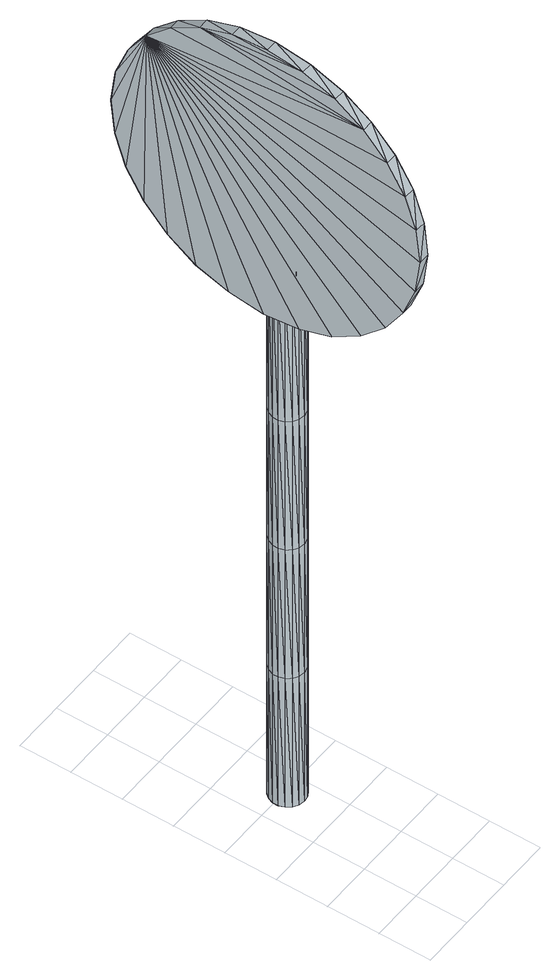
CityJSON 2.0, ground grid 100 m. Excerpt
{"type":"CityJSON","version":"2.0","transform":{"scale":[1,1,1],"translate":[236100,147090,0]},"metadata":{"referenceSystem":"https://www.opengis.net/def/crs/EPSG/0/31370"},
"CityObjects":{
"object1":{"type":"GenericCityObject","attributes":{"cluster":89,"mean_distance_to_centroid":0.118,"new_centroid_x":236056.69,"new_centroid_y":147465.5,"mean_distance_to_camera":4.91,"H1":0,"H2":0,"Z_final":110.1,"cluster2":-1,"proj_x":236056.98,"proj_y":147468.96,"id_line":53747,"bearing_l":274.91,"distance":3.47,"orientation":"left","G_obj":94.91},"geometry":[{"type":"MultiSurface","lod":"2","boundaries":[[[0,1,2]],[[2,1,3]],[[3,1,4]],[[4,1,5]],[[5,1,6]],[[1,7,6]],[[1,8,7]],[[1,9,8]],[[1,10,9]],[[1,11,10]],[[1,12,11]],[[1,13,12]],[[1,14,13]],[[15,14,1]],[[16,15,1]],[[17,16,1]],[[18,17,1]],[[0,18,1]],[[19,20,0]],[[19,0,2]],[[21,19,2]],[[21,2,3]],[[21,3,22]],[[22,3,4]],[[22,4,23]],[[23,4,5]],[[23,5,24]],[[24,5,6]],[[24,6,25]],[[25,6,7]],[[25,7,26]],[[26,7,8]],[[26,8,27]],[[8,9,27]],[[27,9,28]],[[9,10,28]],[[10,29,28]],[[10,11,29]],[[11,30,29]],[[11,12,30]],[[30,12,31]],[[31,12,13]],[[31,13,32]],[[32,13,14]],[[32,14,33]],[[33,14,15]],[[33,15,34]],[[34,15,16]],[[34,16,35]],[[35,16,17]],[[36,35,17]],[[18,36,17]],[[20,36,18]],[[20,18,0]],[[37,38,20]],[[37,20,19]],[[39,37,19]],[[21,39,19]],[[39,21,40]],[[40,21,22]],[[40,22,41]],[[41,22,23]],[[41,23,42]],[[42,23,24]],[[42,24,43]],[[43,24,25]],[[43,25,44]],[[44,25,26]],[[26,45,44]],[[26,27,45]],[[27,46,45]],[[27,28,46]],[[28,47,46]],[[28,29,47]],[[47,29,48]],[[29,30,48]],[[48,30,49]],[[49,30,31]],[[49,31,50]],[[50,31,32]],[[50,32,51]],[[51,32,33]],[[51,33,52]],[[52,33,34]],[[52,34,53]],[[53,34,35]],[[54,53,35]],[[54,35,36]],[[38,54,36]],[[38,36,20]],[[55,56,38]],[[55,38,37]],[[57,55,37]],[[57,37,39]],[[57,39,58]],[[58,39,40]],[[58,40,59]],[[59,40,41]],[[59,41,60]],[[60,41,42]],[[60,42,61]],[[61,42,43]],[[61,43,62]],[[62,43,44]],[[44,63,62]],[[44,45,63]],[[45,64,63]],[[45,46,64]],[[46,65,64]],[[46,47,65]],[[47,66,65]],[[47,48,66]],[[66,48,67]],[[67,48,49]],[[67,49,68]],[[68,49,50]],[[68,50,69]],[[69,50,51]],[[69,51,70]],[[70,51,52]],[[70,52,71]],[[71,52,53]],[[72,71,53]],[[72,53,54]],[[56,72,54]],[[56,54,38]],[[73,74,56]],[[73,56,55]],[[75,73,55]],[[75,55,57]],[[75,57,76]],[[76,57,58]],[[76,58,77]],[[77,58,59]],[[77,59,78]],[[78,59,60]],[[78,60,79]],[[79,60,61]],[[79,61,80]],[[80,61,62]],[[62,81,80]],[[62,63,81]],[[63,82,81]],[[63,64,82]],[[64,83,82]],[[64,65,83]],[[65,84,83]],[[65,66,84]],[[84,66,85]],[[85,66,67]],[[85,67,86]],[[86,67,68]],[[86,68,87]],[[87,68,69]],[[87,69,88]],[[88,69,70]],[[88,70,89]],[[89,70,71]],[[90,89,71]],[[90,71,72]],[[74,90,72]],[[74,72,56]],[[91,92,74]],[[91,74,73]],[[93,91,73]],[[93,73,75]],[[93,75,94]],[[94,75,76]],[[94,76,95]],[[95,76,77]],[[95,77,96]],[[96,77,78]],[[96,78,97]],[[97,78,79]],[[97,79,98]],[[98,79,80]],[[80,99,98]],[[80,81,99]],[[81,100,99]],[[81,82,100]],[[82,101,100]],[[82,83,101]],[[83,102,101]],[[83,84,102]],[[102,84,103]],[[103,84,85]],[[103,85,104]],[[104,85,86]],[[104,86,105]],[[105,86,87]],[[105,87,106]],[[106,87,88]],[[106,88,107]],[[107,88,89]],[[108,107,89]],[[108,89,90]],[[92,108,90]],[[92,90,74]],[[92,91,109]],[[91,93,109]],[[93,94,109]],[[94,95,109]],[[95,96,109]],[[109,96,97]],[[109,97,98]],[[109,98,99]],[[109,99,100]],[[109,100,101]],[[109,101,102]],[[109,102,103]],[[109,103,104]],[[105,109,104]],[[106,109,105]],[[107,109,106]],[[108,109,107]],[[92,109,108]],[[110,111,112]],[[113,112,114]],[[115,112,113]],[[116,112,115]],[[117,112,116]],[[118,112,117]],[[119,112,118]],[[120,112,119]],[[121,112,120]],[[122,112,121]],[[122,123,112]],[[123,110,112]],[[111,124,112]],[[124,125,112]],[[125,126,112]],[[126,127,112]],[[127,128,112]],[[128,129,112]],[[129,130,112]],[[130,131,112]],[[112,131,132]],[[131,133,132]],[[131,134,133]],[[133,134,135]],[[133,135,136]],[[135,137,136]],[[133,136,138]],[[136,139,138]],[[136,137,139]],[[137,140,139]],[[137,135,140]],[[135,141,140]],[[135,134,141]],[[134,142,141]],[[134,131,142]],[[131,143,142]],[[131,130,143]],[[143,130,144]],[[144,130,129]],[[144,129,145]],[[145,129,128]],[[145,128,146]],[[146,127,147]],[[147,127,126]],[[147,126,148]],[[148,126,125]],[[148,125,149]],[[149,125,124]],[[150,149,124]],[[150,124,111]],[[151,150,111]],[[151,111,110]],[[152,151,110]],[[152,110,123]],[[146,128,127]],[[153,123,122]],[[154,153,122]],[[154,122,121]],[[155,154,121]],[[155,121,120]],[[156,155,120]],[[156,120,119]],[[157,156,119]],[[157,119,118]],[[157,118,158]],[[158,118,117]],[[158,117,159]],[[153,152,123]],[[159,117,116]],[[159,116,160]],[[160,116,115]],[[160,115,161]],[[161,115,113]],[[161,113,162]],[[162,113,114]],[[162,114,163]],[[163,114,112]],[[163,112,164]],[[164,112,132]],[[132,165,164]],[[132,133,165]],[[133,138,165]],[[138,139,140]],[[161,162,163]],[[160,161,163]],[[159,160,163]],[[158,159,163]],[[157,158,163]],[[156,157,163]],[[155,156,163]],[[154,155,163]],[[153,154,163]],[[153,163,152]],[[152,163,151]],[[151,163,150]],[[150,163,149]],[[149,163,148]],[[148,163,147]],[[147,163,146]],[[146,163,145]],[[145,163,144]],[[144,163,143]],[[143,163,142]],[[163,164,142]],[[142,164,165]],[[142,165,141]],[[165,140,141]],[[165,138,140]],[[166,167,168]],[[168,167,169]],[[170,168,169]],[[170,169,171]],[[170,171,172]],[[172,171,173]],[[172,173,174]],[[174,173,175]],[[174,175,176]],[[176,175,177]],[[176,177,178]],[[178,177,179]],[[178,179,180]],[[180,179,181]],[[180,181,182]],[[182,181,183]],[[182,183,184]],[[184,183,185]],[[184,185,186]],[[186,185,187]],[[186,187,188]],[[188,187,189]],[[188,189,190]],[[190,189,191]],[[192,190,191]],[[192,191,193]],[[194,192,193]],[[194,193,195]],[[196,194,195]],[[196,195,197]],[[198,196,197]],[[198,197,199]],[[200,198,199]],[[200,199,201]],[[202,200,201]],[[202,201,203]],[[204,202,203]],[[204,203,205]],[[206,204,205]],[[206,205,207]],[[208,206,207]],[[208,207,209]],[[210,208,209]],[[210,209,211]],[[212,210,211]],[[212,211,213]],[[214,212,213]],[[214,213,215]],[[216,214,215]],[[216,215,217]],[[216,217,218]],[[218,217,219]],[[218,219,220]],[[220,219,221]],[[220,221,222]],[[222,221,223]],[[222,223,224]],[[224,223,225]],[[224,225,226]],[[226,225,227]],[[226,227,228]],[[228,227,229]],[[228,229,230]],[[230,229,231]],[[230,231,232]],[[232,231,233]],[[232,233,234]],[[234,233,235]],[[234,235,236]],[[236,235,237]],[[236,237,238]],[[238,237,239]],[[240,238,239]],[[240,239,241]],[[240,241,242]],[[242,241,243]],[[243,244,242]],[[243,245,244]],[[244,245,246]],[[246,245,247]],[[246,247,248]],[[248,247,249]],[[248,249,250]],[[250,249,251]],[[250,251,252]],[[252,251,253]],[[252,253,254]],[[254,253,255]],[[254,255,256]],[[256,255,257]],[[256,257,258]],[[258,257,259]],[[258,259,260]],[[260,259,261]],[[260,261,262]],[[262,261,263]],[[262,263,264]],[[264,263,265]],[[264,265,266]],[[266,265,267]],[[266,267,268]],[[268,267,269]],[[269,270,268]],[[269,271,270]],[[271,272,270]],[[271,273,272]],[[273,274,272]],[[273,275,274]],[[275,276,274]],[[275,277,276]],[[277,278,276]],[[277,279,278]],[[279,280,278]],[[279,281,280]],[[281,282,280]],[[281,283,282]],[[283,284,282]],[[283,285,284]],[[285,286,284]],[[285,287,286]],[[287,288,286]],[[287,289,288]],[[289,290,288]],[[289,291,290]],[[290,291,292]],[[292,291,293]],[[292,293,294]],[[294,293,295]],[[294,295,296]],[[296,295,297]],[[296,297,298]],[[298,297,299]],[[298,299,300]],[[300,299,301]],[[300,301,302]],[[302,301,303]],[[302,303,304]],[[304,303,305]],[[304,305,306]],[[306,305,307]],[[306,307,308]],[[308,307,309]],[[308,309,310]],[[310,309,311]],[[310,311,312]],[[312,311,313]],[[313,166,312]],[[313,167,166]],[[169,167,313]],[[169,313,171]],[[171,313,311]],[[173,171,311]],[[173,311,309]],[[175,173,309]],[[175,309,307]],[[177,175,307]],[[177,307,305]],[[179,177,305]],[[179,305,303]],[[181,179,303]],[[181,303,301]],[[183,181,301]],[[183,301,299]],[[183,299,297]],[[185,183,297]],[[185,297,295]],[[187,185,295]],[[187,295,293]],[[189,187,293]],[[189,293,291]],[[189,291,289]],[[189,289,287]],[[191,189,287]],[[191,287,285]],[[193,191,285]],[[195,193,285]],[[195,285,283]],[[197,195,283]],[[199,197,283]],[[201,199,283]],[[201,283,281]],[[203,201,281]],[[205,203,281]],[[205,281,279]],[[205,279,207]],[[207,279,209]],[[209,279,277]],[[209,277,211]],[[211,277,275]],[[211,275,213]],[[213,275,273]],[[213,273,215]],[[215,273,271]],[[215,271,217]],[[217,271,219]],[[219,271,269]],[[219,269,221]],[[221,269,223]],[[223,269,267]],[[223,267,225]],[[225,267,265]],[[225,265,227]],[[227,265,263]],[[227,263,229]],[[229,263,261]],[[229,261,231]],[[231,261,259]],[[231,259,257]],[[231,257,233]],[[233,257,255]],[[233,255,235]],[[235,255,253]],[[235,253,237]],[[253,251,237]],[[237,251,249]],[[237,249,239]],[[249,247,239]],[[239,247,245]],[[239,245,241]],[[241,245,243]],[[240,242,244]],[[168,312,166]],[[170,312,168]],[[170,310,312]],[[172,310,170]],[[172,308,310]],[[174,308,172]],[[174,306,308]],[[176,306,174]],[[176,304,306]],[[178,304,176]],[[178,302,304]],[[180,302,178]],[[180,300,302]],[[182,300,180]],[[182,298,300]],[[182,296,298]],[[184,296,182]],[[184,294,296]],[[186,294,184]],[[186,292,294]],[[188,292,186]],[[188,290,292]],[[188,288,290]],[[188,286,288]],[[190,286,188]],[[190,284,286]],[[192,284,190]],[[194,284,192]],[[194,282,284]],[[196,282,194]],[[198,282,196]],[[200,282,198]],[[200,280,282]],[[202,280,200]],[[204,280,202]],[[204,278,280]],[[204,206,278]],[[206,208,278]],[[208,276,278]],[[208,210,276]],[[210,274,276]],[[210,212,274]],[[212,272,274]],[[212,214,272]],[[214,270,272]],[[214,216,270]],[[216,218,270]],[[218,268,270]],[[218,220,268]],[[220,222,268]],[[222,266,268]],[[222,224,266]],[[224,264,266]],[[224,226,264]],[[226,262,264]],[[226,228,262]],[[228,260,262]],[[228,230,260]],[[230,258,260]],[[230,256,258]],[[230,232,256]],[[232,254,256]],[[232,234,254]],[[234,252,254]],[[234,236,252]],[[252,236,250]],[[236,248,250]],[[236,238,248]],[[248,238,246]],[[238,244,246]],[[238,240,244]],[[314,315,316]],[[316,315,317]],[[318,316,317]],[[318,317,319]],[[318,319,320]],[[320,319,321]],[[320,321,322]],[[322,321,323]],[[322,323,324]],[[324,323,325]],[[324,325,326]],[[326,325,327]],[[326,327,328]],[[328,327,329]],[[328,329,330]],[[330,329,331]],[[330,331,332]],[[332,331,333]],[[332,333,334]],[[334,333,335]],[[334,335,336]],[[336,335,337]],[[336,337,338]],[[338,337,339]],[[340,338,339]],[[340,339,341]],[[342,340,341]],[[342,341,343]],[[344,342,343]],[[344,343,345]],[[346,344,345]],[[346,345,347]],[[348,346,347]],[[348,347,349]],[[350,348,349]],[[350,349,351]],[[352,350,351]],[[352,351,353]],[[354,352,353]],[[354,353,355]],[[356,354,355]],[[356,355,357]],[[358,356,357]],[[358,357,359]],[[360,358,359]],[[360,359,361]],[[362,360,361]],[[362,361,363]],[[364,362,363]],[[364,363,365]],[[364,365,366]],[[366,365,367]],[[366,367,368]],[[368,367,369]],[[368,369,370]],[[370,369,371]],[[370,371,372]],[[372,371,373]],[[372,373,374]],[[374,373,375]],[[374,375,376]],[[376,375,377]],[[376,377,378]],[[378,377,379]],[[378,379,380]],[[380,379,381]],[[380,381,382]],[[382,381,383]],[[382,383,384]],[[384,383,385]],[[384,385,386]],[[386,385,387]],[[388,386,387]],[[388,387,389]],[[388,389,390]],[[390,389,391]],[[391,392,390]],[[391,393,392]],[[392,393,394]],[[394,393,395]],[[394,395,396]],[[396,395,397]],[[396,397,398]],[[398,397,399]],[[398,399,400]],[[400,399,401]],[[400,401,402]],[[402,401,403]],[[402,403,404]],[[404,403,405]],[[404,405,406]],[[406,405,407]],[[406,407,408]],[[408,407,409]],[[408,409,410]],[[410,409,411]],[[410,411,412]],[[412,411,413]],[[412,413,414]],[[414,413,415]],[[414,415,416]],[[416,415,417]],[[417,418,416]],[[417,419,418]],[[419,420,418]],[[419,421,420]],[[421,422,420]],[[421,423,422]],[[423,424,422]],[[423,425,424]],[[425,426,424]],[[425,427,426]],[[427,428,426]],[[427,429,428]],[[429,430,428]],[[429,431,430]],[[431,432,430]],[[431,433,432]],[[433,434,432]],[[433,435,434]],[[435,436,434]],[[435,437,436]],[[437,438,436]],[[437,439,438]],[[438,439,440]],[[440,439,441]],[[440,441,442]],[[442,441,443]],[[442,443,444]],[[444,443,445]],[[444,445,446]],[[446,445,447]],[[446,447,448]],[[448,447,449]],[[448,449,450]],[[450,449,451]],[[450,451,452]],[[452,451,453]],[[452,453,454]],[[454,453,455]],[[454,455,456]],[[456,455,457]],[[456,457,458]],[[458,457,459]],[[458,459,460]],[[460,459,461]],[[460,461,462]],[[462,461,463]],[[463,314,462]],[[463,315,314]],[[317,315,463]],[[317,463,319]],[[319,463,461]],[[321,319,461]],[[321,461,459]],[[323,321,459]],[[323,459,457]],[[325,323,457]],[[325,457,455]],[[327,325,455]],[[327,455,453]],[[329,327,453]],[[329,453,451]],[[331,329,451]],[[331,451,449]],[[331,449,447]],[[333,331,447]],[[333,447,445]],[[335,333,445]],[[335,445,443]],[[335,443,441]],[[337,335,441]],[[337,441,439]],[[337,439,437]],[[337,437,435]],[[339,337,435]],[[339,435,433]],[[341,339,433]],[[343,341,433]],[[343,433,431]],[[345,343,431]],[[347,345,431]],[[349,347,431]],[[349,431,429]],[[351,349,429]],[[353,351,429]],[[353,429,427]],[[353,427,355]],[[355,427,357]],[[357,427,425]],[[357,425,359]],[[359,425,423]],[[359,423,361]],[[361,423,421]],[[361,421,363]],[[363,421,419]],[[363,419,365]],[[365,419,367]],[[367,419,417]],[[367,417,369]],[[369,417,371]],[[371,417,415]],[[371,415,373]],[[373,415,413]],[[373,413,375]],[[375,413,411]],[[375,411,377]],[[377,411,409]],[[377,409,379]],[[379,409,407]],[[379,407,405]],[[379,405,381]],[[381,405,403]],[[381,403,383]],[[383,403,401]],[[383,401,385]],[[401,399,385]],[[385,399,397]],[[385,397,387]],[[397,395,387]],[[387,395,393]],[[387,393,389]],[[389,393,391]],[[388,390,392]],[[316,462,314]],[[318,462,316]],[[318,460,462]],[[320,460,318]],[[320,458,460]],[[322,458,320]],[[322,456,458]],[[324,456,322]],[[324,454,456]],[[326,454,324]],[[326,452,454]],[[328,452,326]],[[328,450,452]],[[330,450,328]],[[330,448,450]],[[330,446,448]],[[332,446,330]],[[332,444,446]],[[334,444,332]],[[334,442,444]],[[334,440,442]],[[336,440,334]],[[336,438,440]],[[336,436,438]],[[336,434,436]],[[338,434,336]],[[338,432,434]],[[340,432,338]],[[342,432,340]],[[342,430,432]],[[344,430,342]],[[346,430,344]],[[348,430,346]],[[348,428,430]],[[350,428,348]],[[352,428,350]],[[352,426,428]],[[352,354,426]],[[354,356,426]],[[356,424,426]],[[356,358,424]],[[358,422,424]],[[358,360,422]],[[360,420,422]],[[360,362,420]],[[362,418,420]],[[362,364,418]],[[364,366,418]],[[366,416,418]],[[366,368,416]],[[368,370,416]],[[370,414,416]],[[370,372,414]],[[372,412,414]],[[372,374,412]],[[374,410,412]],[[374,376,410]],[[376,408,410]],[[376,378,408]],[[378,406,408]],[[378,404,406]],[[378,380,404]],[[380,402,404]],[[380,382,402]],[[382,400,402]],[[382,384,400]],[[400,384,398]],[[384,396,398]],[[384,386,396]],[[396,386,394]],[[386,392,394]],[[386,388,392]]]}]}
},
"vertices":[
[66,330,2],[66,296,2],[77,328,2],[87,322,2],[95,313,2],[99,302,2],[99,291,2],[95,280,2],[87,271,2],[77,265,2],[66,263,2],[54,265,2],[44,271,2],[37,280,2],[33,291,2],[33,302,2],[37,313,2],[44,322,2],[54,328,2],[77,328,300],[66,330,300],[87,322,300],[95,313,300],[99,302,300],[99,291,300],[95,280,300],[87,271,300],[77,265,300],[66,263,300],[54,265,300],[44,271,300],[37,280,300],[33,291,300],[33,302,300],[37,313,300],[44,322,300],[54,328,300],[77,328,598],[66,330,598],[87,322,598],[95,313,598],[99,302,598],[99,291,598],[95,280,598],[87,271,598],[77,265,598],[66,263,598],[54,265,598],[44,271,598],[37,280,598],[33,291,598],[33,302,598],[37,313,598],[44,322,598],[54,328,598],[77,328,895],[66,330,895],[87,322,895],[95,313,895],[99,302,895],[99,291,895],[95,280,895],[87,271,895],[77,265,895],[66,263,895],[54,265,895],[44,271,895],[37,280,895],[33,291,895],[33,302,895],[37,313,895],[44,322,895],[54,328,895],[77,328,1193],[66,330,1193],[87,322,1193],[95,313,1193],[99,302,1193],[99,291,1193],[95,280,1193],[87,271,1193],[77,265,1193],[66,263,1193],[54,265,1193],[44,271,1193],[37,280,1193],[33,291,1193],[33,302,1193],[37,313,1193],[44,322,1193],[54,328,1193],[77,328,1491],[66,330,1491],[87,322,1491],[95,313,1491],[99,302,1491],[99,291,1491],[95,280,1491],[87,271,1491],[77,265,1491],[66,263,1491],[54,265,1491],[44,271,1491],[37,280,1491],[33,291,1491],[33,302,1491],[37,313,1491],[44,322,1491],[54,328,1491],[66,296,1491],[30,170,1185],[31,114,1221],[40,538,1645],[38,597,1525],[39,574,1589],[37,605,1456],[35,597,1387],[34,574,1324],[33,538,1268],[32,491,1221],[31,435,1185],[31,372,1162],[30,303,1154],[30,234,1162],[31,67,1268],[32,32,1324],[33,9,1387],[35,1,1456],[36,9,1525],[37,31,1589],[38,67,1645],[39,114,1692],[40,491,1692],[41,435,1727],[40,170,1727],[40,233,1750],[41,372,1750],[41,303,1758],[20,372,1750],[20,303,1758],[20,234,1750],[19,170,1728],[18,114,1692],[17,67,1645],[16,32,1589],[15,9,1526],[14,1,1457],[12,9,1387],[11,32,1324],[11,67,1268],[10,114,1221],[9,170,1185],[9,234,1163],[9,303,1155],[10,372,1163],[10,435,1185],[11,492,1221],[12,538,1268],[13,574,1324],[15,597,1387],[16,605,1457],[17,597,1526],[18,574,1589],[19,538,1645],[19,491,1692],[20,435,1728],[23,407,1304],[23,407,1265],[56,406,1304],[56,406,1265],[56,387,1304],[56,387,1265],[78,379,1304],[78,379,1265],[82,377,1304],[82,377,1265],[85,376,1304],[85,376,1265],[88,374,1304],[88,374,1265],[92,372,1304],[92,372,1265],[95,370,1304],[95,370,1265],[98,368,1304],[98,368,1265],[101,366,1304],[101,366,1265],[111,359,1304],[111,359,1265],[114,356,1304],[114,356,1265],[116,353,1304],[116,353,1265],[118,351,1304],[118,351,1265],[120,347,1304],[120,347,1265],[121,344,1304],[121,344,1265],[122,341,1304],[122,341,1265],[122,337,1304],[122,337,1265],[121,302,1304],[121,302,1265],[119,283,1304],[119,283,1265],[118,278,1304],[118,278,1265],[116,273,1304],[116,273,1265],[114,269,1304],[114,269,1265],[111,265,1304],[111,265,1265],[108,261,1304],[108,261,1265],[104,258,1304],[104,258,1265],[100,255,1304],[100,255,1265],[100,254,1304],[100,254,1265],[95,252,1304],[95,252,1265],[91,250,1304],[91,250,1265],[86,248,1304],[86,248,1265],[81,246,1304],[81,246,1265],[75,245,1304],[75,245,1265],[70,245,1304],[70,245,1265],[65,244,1304],[65,244,1265],[53,244,1304],[53,244,1265],[51,219,1304],[51,219,1265],[22,218,1304],[22,218,1265],[23,249,1304],[23,249,1265],[43,263,1304],[43,263,1265],[59,262,1304],[59,262,1265],[63,262,1304],[63,262,1265],[66,262,1304],[66,262,1265],[69,263,1304],[69,263,1265],[73,263,1304],[73,263,1265],[76,264,1304],[76,264,1265],[79,264,1304],[79,264,1265],[83,265,1304],[83,265,1265],[86,266,1304],[86,266,1265],[88,268,1304],[88,268,1265],[90,270,1304],[90,270,1265],[92,272,1304],[92,272,1265],[94,275,1304],[94,275,1265],[95,278,1304],[95,278,1265],[96,281,1304],[96,281,1265],[98,300,1304],[98,300,1265],[97,337,1304],[97,337,1265],[97,339,1304],[97,339,1265],[97,341,1304],[97,341,1265],[96,343,1304],[96,343,1265],[95,345,1304],[95,345,1265],[93,347,1304],[93,347,1265],[91,349,1304],[91,349,1265],[89,350,1304],[89,350,1265],[87,351,1304],[87,351,1265],[85,352,1304],[85,352,1265],[83,353,1304],[83,353,1265],[80,354,1304],[80,354,1265],[78,355,1304],[78,355,1265],[76,355,1304],[76,355,1265],[73,356,1304],[73,356,1265],[52,360,1304],[52,360,1265],[28,373,1304],[28,373,1265],[31,407,1473],[31,407,1434],[64,406,1473],[64,406,1434],[64,387,1473],[64,387,1434],[86,379,1473],[86,379,1434],[90,377,1473],[90,377,1434],[93,376,1473],[93,376,1434],[97,374,1473],[97,374,1434],[100,372,1473],[100,372,1434],[103,370,1473],[103,370,1434],[106,368,1473],[106,368,1434],[109,366,1473],[109,366,1434],[119,359,1473],[119,359,1434],[122,356,1473],[122,356,1434],[125,353,1473],[125,353,1434],[126,351,1473],[126,351,1434],[128,347,1473],[128,347,1434],[129,344,1473],[129,344,1434],[130,341,1473],[130,341,1434],[130,337,1473],[130,337,1434],[129,302,1473],[129,302,1434],[127,283,1473],[127,283,1434],[126,278,1473],[126,278,1434],[124,273,1473],[124,273,1434],[122,269,1473],[122,269,1434],[119,265,1473],[119,265,1434],[116,261,1473],[116,261,1434],[112,258,1473],[112,258,1434],[108,255,1473],[108,255,1434],[108,254,1473],[108,254,1434],[103,252,1473],[103,252,1434],[99,250,1473],[99,250,1434],[94,248,1473],[94,248,1434],[89,246,1473],[89,246,1434],[83,245,1473],[83,245,1434],[78,245,1473],[78,245,1434],[73,244,1473],[73,244,1434],[61,244,1473],[61,244,1434],[59,219,1473],[59,219,1434],[30,218,1473],[30,218,1434],[31,249,1473],[31,249,1434],[51,263,1473],[51,263,1434],[67,262,1473],[67,262,1434],[71,262,1473],[71,262,1434],[74,262,1473],[74,262,1434],[77,263,1473],[77,263,1434],[81,263,1473],[81,263,1434],[84,264,1473],[84,264,1434],[87,264,1473],[87,264,1434],[91,265,1473],[91,265,1434],[94,266,1473],[94,266,1434],[96,268,1473],[96,268,1434],[99,270,1473],[99,270,1434],[100,272,1473],[100,272,1434],[102,275,1473],[102,275,1434],[103,278,1473],[103,278,1434],[104,281,1473],[104,281,1434],[106,300,1473],[106,300,1434],[105,337,1473],[105,337,1434],[105,339,1473],[105,339,1434],[105,341,1473],[105,341,1434],[104,343,1473],[104,343,1434],[103,345,1473],[103,345,1434],[101,347,1473],[101,347,1434],[99,349,1473],[99,349,1434],[98,350,1473],[98,350,1434],[97,350,1473],[97,350,1434],[95,351,1473],[95,351,1434],[93,352,1473],[93,352,1434],[91,353,1473],[91,353,1434],[88,354,1473],[88,354,1434],[86,355,1473],[86,355,1434],[84,355,1473],[84,355,1434],[81,356,1473],[81,356,1434],[60,360,1473],[60,360,1434],[36,373,1473],[36,373,1434]
]}
